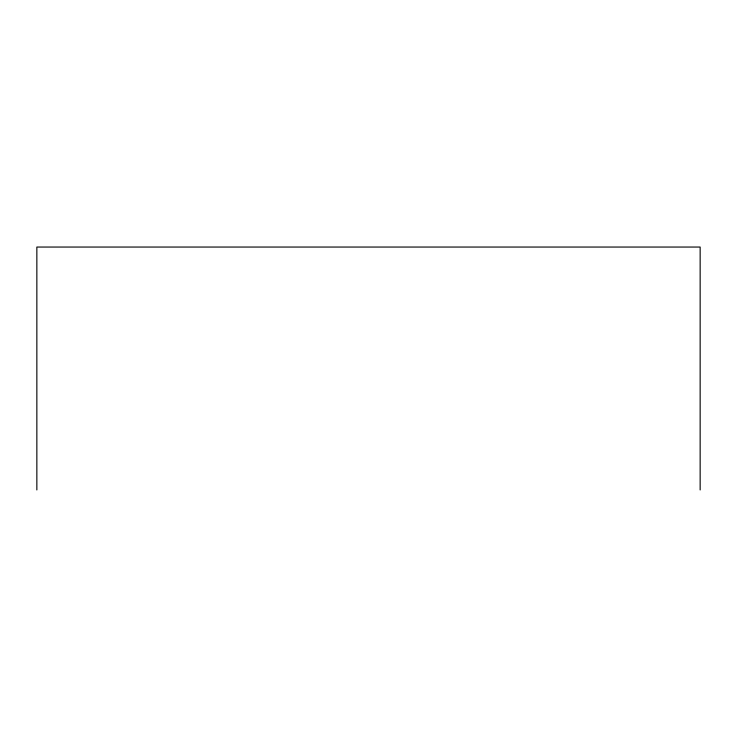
<?xml version="1.0" encoding="UTF-8"?>
<svg xmlns="http://www.w3.org/2000/svg" width="737" height="737" viewBox="0 0 737 737"><rect width="100%" height="100%" fill="white"/><g stroke="black" fill="none" stroke-linecap="round" stroke-linejoin="round"><path stroke-width="1.11" d="M700.15 489.948L700.15 247.052L36.85 247.052L36.85 489.948"/></g></svg>
